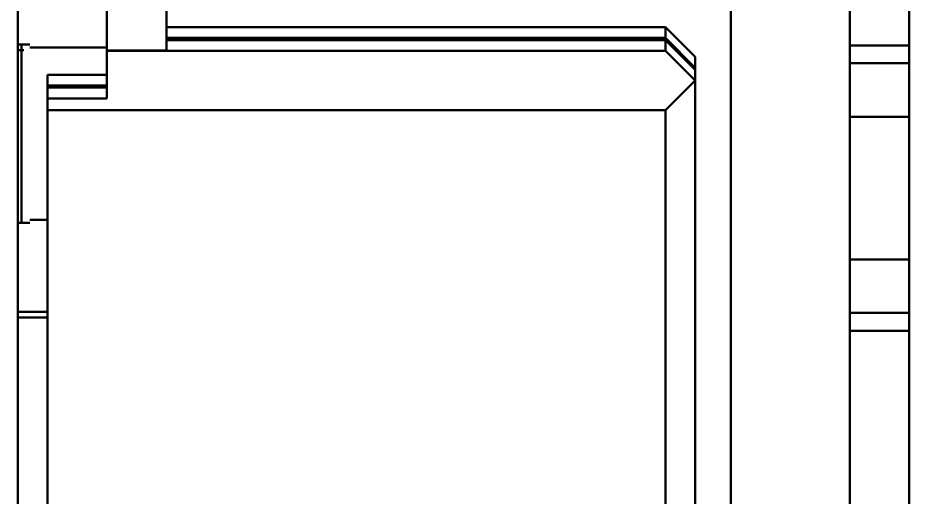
# Model space of a CAD drawing. Header units: millimetres. Extents: x 3100 to 5091, y 868 to 1900.
# Drawn here: x 3347.04 to 3348.54, y 1454.776 to 1455.583 of the extents above; entities that cross this region are included whole.
import ezdxf

# ---------------------------------------------------------------- set-up
doc = ezdxf.new("R2010")
doc.units = ezdxf.units.MM
doc.header["$LTSCALE"] = 1.8
doc.layers.add('외형선(ISO)', color=7, linetype='Continuous', lineweight=50)

msp = doc.modelspace()

# ---------------------------------------------------------------- linework, layer by layer
at = {"layer": '외형선(ISO)'}
for p, q in [((3348.2401, 1453.5965), (3348.2401, 1461.4695)), ((3348.4401, 1453.5965), (3348.4401, 1461.3195)), ((3348.5401, 1418.5546), (3348.5401, 1461.2383)), ((3347.0401, 1457.5528), (3347.0401, 1454.1501)), ((3347.1901, 1455.5279), (3347.1901, 1455.6279)), ((3347.2901, 1455.6279), (3347.2901, 1455.5279)), ((3347.2901, 1455.5671), (3348.1301, 1455.5671)), ((3348.1301, 1455.5671), (3348.1301, 1455.5491)), ((3348.1801, 1455.5172), (3348.1301, 1455.5671)), ((3348.1301, 1455.5491), (3347.2901, 1455.5491)), ((3347.2901, 1455.5456), (3348.1301, 1455.5456)), ((3348.1301, 1455.5491), (3348.1801, 1455.4991)), ((3348.1301, 1455.5456), (3348.1301, 1455.5275)), ((3348.1801, 1455.4956), (3348.1301, 1455.5456)), ((3347.0601, 1455.5381), (3347.0401, 1455.5381)), ((3347.0501, 1455.5288), (3347.0401, 1455.5288)), ((3347.0464, 1455.2385), (3347.0464, 1455.5376)), ((3347.1901, 1455.5331), (3347.0601, 1455.5331)), ((3347.1901, 1455.5279), (3347.2901, 1455.5279)), ((3347.1901, 1455.5275), (3347.1901, 1455.5279)), ((3348.1301, 1455.5275), (3347.1901, 1455.5275)), ((3347.1901, 1455.4475), (3347.1901, 1455.5275)), ((3348.1301, 1455.5275), (3348.1801, 1455.4775)), ((3348.4401, 1455.5365), (3348.5401, 1455.5365)), ((3348.1801, 1455.4991), (3348.1801, 1455.5172)), ((3348.1784, 1455.4973), (3348.1801, 1455.4991)), ((3348.1801, 1455.4991), (3348.1801, 1455.4956)), ((3348.1801, 1455.4775), (3348.1801, 1455.4956)), ((3348.5315, 1455.5065), (3348.4401, 1455.5065)), ((3348.5401, 1455.5065), (3348.5315, 1455.5065)), ((3347.0901, 1455.4872), (3347.1901, 1455.4872)), ((3347.0901, 1455.4872), (3347.0901, 1455.469)), ((3347.0901, 1455.4656), (3347.0901, 1455.469)), ((3347.1901, 1455.469), (3347.0901, 1455.469)), ((3347.0901, 1455.4656), (3347.1901, 1455.4656)), ((3347.0901, 1455.4656), (3347.0901, 1455.4475)), ((3348.1301, 1455.4275), (3348.1801, 1455.4775)), ((3348.1801, 1455.4775), (3348.1801, 1453.7275)), ((3347.0901, 1455.4275), (3347.0901, 1455.4475)), ((3347.1901, 1455.4475), (3347.0901, 1455.4475)), ((3347.0901, 1455.4275), (3347.0901, 1453.7775)), ((3348.1301, 1455.4275), (3347.0901, 1455.4275)), ((3348.1301, 1455.4275), (3348.1301, 1453.7775)), ((3348.5401, 1455.4165), (3348.4401, 1455.4165)), ((3347.0601, 1455.2431), (3347.0901, 1455.2431)), ((3347.0401, 1455.2381), (3347.0601, 1455.2381)), ((3347.0464, 1455.2383), (3347.0464, 1455.2385)), ((3347.0464, 1455.2381), (3347.0464, 1455.2383)), ((3348.4401, 1455.1765), (3348.5401, 1455.1765)), ((3347.0901, 1455.0881), (3347.0401, 1455.0881)), ((3347.0401, 1455.0788), (3347.0901, 1455.0788)), ((3348.4401, 1455.0865), (3348.5315, 1455.0865)), ((3348.5315, 1455.0865), (3348.5401, 1455.0865)), ((3348.4401, 1455.0565), (3348.5401, 1455.0565))]:
    msp.add_line(p, q, dxfattribs=at)
msp.add_ellipse((3347.0601, 1455.2381), major_axis=(-0.01, 0), ratio=0.000845, start_param=6.283185, end_param=7.853982, dxfattribs=at)

doc.saveas('drawing.dxf')
